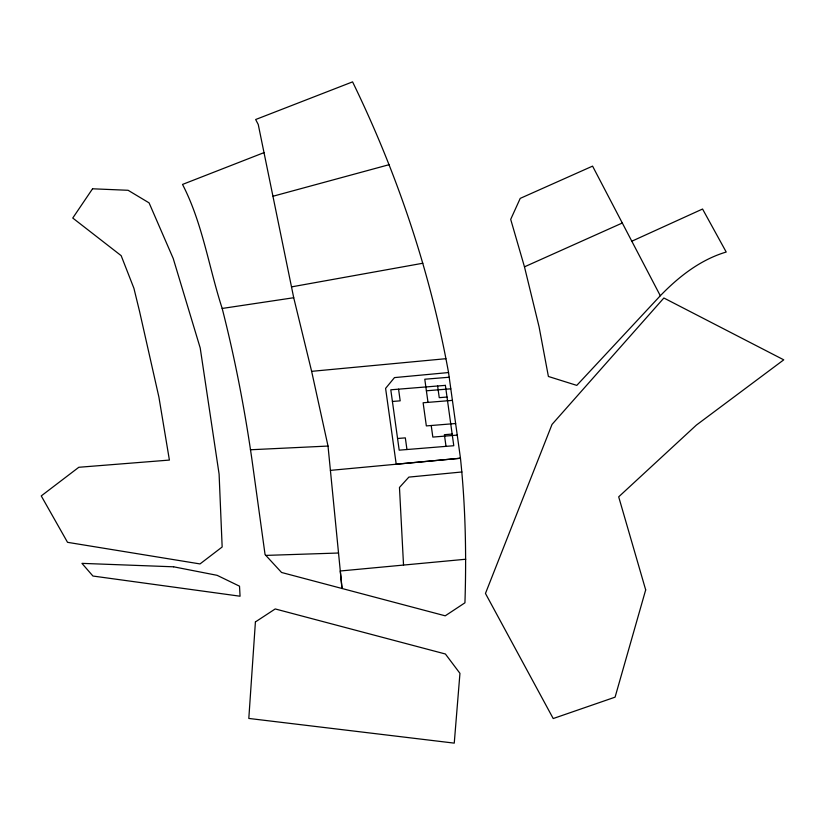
<?xml version="1.0" encoding="UTF-8"?>
<svg xmlns="http://www.w3.org/2000/svg" width="825" height="825" viewBox="0 0 825 825"><rect width="100%" height="100%" fill="white"/><g stroke="black" fill="none" stroke-linecap="round" stroke-linejoin="round"><path stroke-width="1.24" d="M465.764 559.237L340.282 570.993L342.014 588.514L328.02 446.057L311.633 371.343L293.721 297.732L258.256 124.523L255.657 119.522L352.574 81.871C397.382 173.9 430.227 271.796 448.542 372.549L460.463 458.236C465.527 506.23 466.476 554.596 464.939 602.807L445.222 615.821L281.562 572.478L265.062 554.565L251.78 458.442C244.478 407.973 234.826 357.864 222.183 308.457C208.818 267.269 202.548 223.121 182.521 184.429L264.082 152.594M660.309 295.752L592.577 166.124L520.224 198.382L510.696 219.368L524.473 266.836L539.076 326.824L548.398 376.478L576.788 385.388L660.309 295.752C678.738 276.664 700.435 259.7 726.206 252.027L702.56 209.024L631.816 241.22M524.473 266.836L622.298 223.008M273.116 196.206L389.06 164.701M291.916 286.811L422.833 263.247M222.183 308.457L293.721 297.732M461.938 471.972L408.86 477.108L399.465 487.462L403.528 565.073M311.633 371.343L445.871 358.7M448.542 372.549L394.474 377.603L385.595 388.379L396.217 464.207L460.463 458.236L330.402 470.374M449.192 377.242L424.782 379.222L428 402.363M426.391 390.792L450.801 388.812M392.422 401.466L400.187 400.837L398.558 389.173M447.016 397.042L439.251 397.671L437.621 386.007M452.42 400.383L423.122 402.765L426.339 425.906L455.637 423.524M397.567 438.498L405.333 437.869L406.952 449.532M452.162 434.063L444.397 434.692L446.016 446.366M457.246 435.105L432.826 437.085L431.217 425.514M250.388 449.769L328.02 446.057M265.836 555.4L338.528 553.018M255.41 621.937L248.81 718.441L454.255 743.129L459.948 673.344L445.397 653.998L275.22 608.943L255.41 621.937M645.686 589.896L615.079 697.166L553.214 718.544L485.461 593.453L552.018 424.432L663.867 298L783.75 359.834L696.372 425.092L618.688 496.836L645.686 589.896M92.544 188.791L72.755 218.037L121.162 255.657L133.918 288.296L139.507 311.19L158.905 397.103L169.403 460.072L78.818 467.28L41.25 495.918L67.537 542.324L200.011 563.929L222.162 546.996L219.099 474.097L200.207 347.964L173.219 258.483L149.088 202.878L128.102 190.286L92.544 188.791M445.387 385.368L390.792 389.802L399.187 450.161L453.781 445.727L445.387 385.368M173.611 566.806L81.943 563.362L92.936 576.036L240.065 596.217L239.518 586.183L217.109 575.324L173.611 566.806"/></g></svg>
